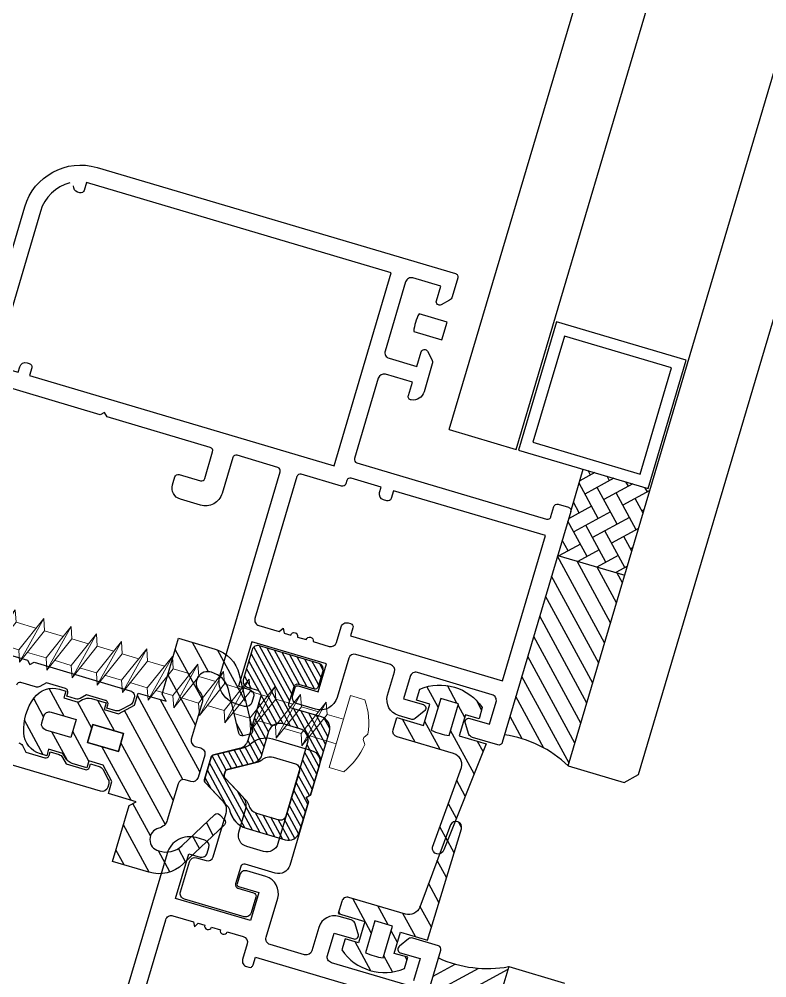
# Model space of a CAD drawing. Header units: millimetres. Extents: x 62878 to 70819, y -67946 to -61850.
# Drawn here: x 68207.73 to 68214.15, y -64829.21 to -64820.98 of the extents above; entities that cross this region are included whole.
import ezdxf

# ---------------------------------------------------------------- set-up
doc = ezdxf.new("R2010")
doc.units = ezdxf.units.MM
doc.layers.add('DOGRAMA', color=171, linetype='Continuous', lineweight=0)
doc.layers.add('DOĞRAMA-yeni', color=40, linetype='Continuous')
pattern_1 = [(118.5057849383402, (68167.43644313564, -64929.69026009296), (-0.1395045678384407, -0.07576303882639554), [])]

# ---------------------------------------------------------------- blocks, each defined once
blk = doc.blocks.new('a2we')
at = {"lineweight": 5, "ltscale": 0.5}
for p, q in [((-196.0144480926461, -415.2868589025547), (-196.5925912144022, -417.2488821181558)), ((-196.0144480926461, -415.2868589025547), (-195.4639709594615, -417.7110762494052)), ((-197.5747968978259, -417.6063757508618), (-196.5747276986959, -417.2423803302317)), ((-194.1582851917165, -418.2620245979042), (-197.5747968978259, -417.6063757508618)), ((-195.1583543907882, -418.6260200186506), (-197.5747968978259, -417.6063757508618)), ((-196.5747276986959, -417.2423803302317), (-194.1582851917165, -418.2620245979042)), ((-197.1143788935161, -419.7428166739272), (-197.1143788935161, -418.4283854465556)), ((-196.8896500078097, -417.895480952812), (-197.0961171580722, -418.3448917148726)), ((-194.1582851917165, -418.2620245979042), (-195.1583543907882, -418.6260200186506)), ((-195.1583543907882, -418.6260200186506), (-194.9264251741961, -419.2953524503964)), ((-198.1144480926461, -420.1068120946153), (-197.1143788935161, -419.7428166739268)), ((-197.1143788935161, -419.7428166739268), (-193.9153324771005, -421.0399975355008)), ((-197.1143788935161, -419.7428166739268), (-193.9153324771005, -421.0399975355008)), ((-194.9154016761394, -420.634479622855), (-194.9154016761394, -419.3608343693425)), ((-194.9154016761721, -421.4039929561312), (-198.1144480926461, -420.1068120946153)), ((-193.9153324771005, -421.0399975355008), (-198.1144480926461, -420.1068120946153)), ((-197.1143788935161, -422.2969096404012), (-197.1143788935162, -420.512330007273)), ((-193.9153324771005, -421.0399975355008), (-194.9154016761721, -421.4039929561312)), ((-194.9154016761721, -423.1885725893157), (-194.9154016761721, -421.4039929561312)), ((-198.1144480926461, -422.6609050610894), (-197.1143788935161, -422.2969096404012)), ((-197.1143788935161, -422.2969096404012), (-193.9153324771005, -423.594090501975)), ((-197.1143788935161, -422.2969096404012), (-193.9153324771005, -423.594090501975)), ((-194.9154016761721, -423.9580859226053), (-198.1144480926461, -422.6609050610894)), ((-193.9153324771005, -423.594090501975), (-198.1144480926461, -422.6609050610894)), ((-197.1143788935161, -424.8510026068752), (-197.1143788935162, -423.0664229737469)), ((-193.9153324771005, -423.594090501975), (-194.9154016761721, -423.9580859226053)), ((-194.9154016761721, -425.7426655557898), (-194.9154016761721, -423.9580859226053)), ((-198.1144480926461, -425.2149980275636), (-197.1143788935161, -424.8510026068752)), ((-197.1143788935161, -424.8510026068752), (-193.9153324771005, -426.1481834684492)), ((-197.1143788935161, -424.8510026068752), (-193.9153324771005, -426.1481834684492)), ((-194.9154016761721, -426.5121788890793), (-198.1144480926461, -425.2149980275636)), ((-193.9153324771005, -426.1481834684492), (-198.1144480926461, -425.2149980275636)), ((-197.1143788935161, -427.3050955733496), (-197.1143788935162, -425.6205159402211)), ((-193.9153324771005, -426.1481834684492), (-194.9154016761721, -426.5121788890793)), ((-194.9154016761721, -428.1967585222638), (-194.9154016761721, -426.5121788890793)), ((-198.1144480926461, -427.669090994038), (-197.1143788935161, -427.3050955733496)), ((-197.1143788935161, -427.3050955733496), (-193.9153324771005, -428.6022764349236)), ((-197.1143788935161, -427.3050955733496), (-193.9153324771005, -428.6022764349236)), ((-194.9154016761721, -428.9662718555534), (-198.1144480926461, -427.669090994038)), ((-193.9153324771005, -428.6022764349236), (-198.1144480926461, -427.669090994038)), ((-197.1143788935161, -429.5591885398237), (-197.1143788935161, -428.0237477951896)), ((-193.9153324771005, -428.6022764349236), (-194.9154016761721, -428.9662718555534)), ((-194.9154016761721, -430.450851488738), (-194.9154016761721, -428.9662718555534)), ((-198.1144480926461, -429.9231839605702), (-197.1143788935161, -429.5591885398237)), ((-194.9154016761721, -431.2203648220857), (-198.1144480926461, -429.9231839605702)), ((-193.9153324771005, -430.8563694013976), (-198.1144480926461, -429.9231839605702)), ((-197.1143788935161, -429.5591885398237), (-193.9153324771005, -430.8563694013976)), ((-197.1143788935161, -429.5591885398237), (-193.9153324771005, -430.8563694013976)), ((-197.1143788935161, -431.8132815063559), (-197.1143788935161, -430.2778407616635)), ((-193.9153324771005, -430.8563694013976), (-194.9154016761721, -431.2203648220857)), ((-194.9154016761721, -432.7049444552304), (-194.9154016761721, -431.2203648220857)), ((-198.1144480926461, -432.177276926986), (-197.1143788935161, -431.8132815063559)), ((-194.9154016761721, -433.4744577885599), (-198.1144480926461, -432.177276926986)), ((-193.9153324771005, -433.1104623678716), (-198.1144480926461, -432.177276926986)), ((-197.1143788935161, -431.8132815063559), (-193.9153324771005, -433.1104623678716)), ((-197.1143788935161, -431.8132815063559), (-193.9153324771005, -433.1104623678716)), ((-197.1143788935161, -434.0673744728301), (-197.1143788935161, -432.5319337281958)), ((-193.9153324771005, -433.1104623678716), (-194.9154016761721, -433.4744577885599)), ((-198.1144480926461, -434.4313698935184), (-197.1143788935161, -434.0673744728301)), ((-197.1143788935161, -434.0673744728301), (-193.9153324771005, -435.364555334404)), ((-197.1143788935161, -434.0673744728301), (-193.9153324771005, -435.364555334404)), ((-194.9154016761721, -434.9590374217446), (-194.9154016761721, -433.4744577885599)), ((-194.9154016761721, -435.7285507550341), (-198.1144480926461, -434.4313698935184)), ((-193.9153324771005, -435.364555334404), (-198.1144480926461, -434.4313698935184)), ((-197.1143788935161, -436.3642339800811), (-197.1143788935161, -434.7860266946118)), ((-193.9153324771005, -435.364555334404), (-194.9154016761721, -435.7285507550341)), ((-194.9154016761721, -437.2558969289955), (-194.9154016761721, -435.7285507550341)), ((-198.1144480926461, -436.7282294008277), (-197.1143788935161, -436.3642339800811)), ((-197.1143788935161, -436.3642339800811), (-193.9153324771005, -437.6614148416551)), ((-197.1143788935161, -436.3642339800811), (-193.9153324771005, -437.6614148416551)), ((-194.9154016761721, -438.0254102623434), (-198.1144480926461, -436.7282294008277)), ((-193.9153324771005, -437.6614148416551), (-198.1144480926461, -436.7282294008277)), ((-197.1143788935161, -438.6610934873901), (-197.1143788935161, -437.1337473134849)), ((-193.9153324771005, -437.6614148416551), (-194.9154016761721, -438.0254102623434)), ((-194.9154016761721, -439.5527564362646), (-194.9154016761721, -438.0254102623434)), ((-198.1144480926461, -439.0250889080787), (-197.1143788935161, -438.6610934873901)), ((-194.9154016761721, -440.3222697695944), (-198.1144480926461, -439.0250889080787)), ((-193.9153324771005, -439.9582743489061), (-198.1144480926461, -439.0250889080787)), ((-197.1143788935161, -438.6610934873901), (-193.9153324771005, -439.9582743489061)), ((-197.1143788935161, -438.6610934873901), (-193.9153324771005, -439.9582743489061)), ((-197.1143788935161, -440.9579529946993), (-197.1143788935161, -439.430606820736)), ((-193.9153324771005, -439.9582743489061), (-194.9154016761721, -440.3222697695944)), ((-194.9154016761721, -441.849615943574), (-194.9154016761721, -440.3222697695944)), ((-198.1144480926461, -441.3219484153295), (-197.1143788935161, -440.9579529946993)), ((-194.9154016761721, -442.6191292769035), (-198.1144480926461, -441.3219484153295)), ((-193.9153324771005, -442.2551338562151), (-198.1144480926461, -441.3219484153295)), ((-197.1143788935161, -440.9579529946993), (-193.9153324771005, -442.2551338562151)), ((-197.1143788935161, -443.2537258831643), (-197.1143788935161, -441.7274663280053)), ((-193.9153324771005, -442.2551338562151), (-194.9154016761721, -442.6191292769035)), ((-194.9154016761721, -444.1453888320787), (-194.9154016761721, -442.6191292769035)), ((-198.1144480926461, -443.6177213039109), (-197.1143788935161, -443.2537258831643)), ((-194.9154016761721, -444.9149021654266), (-198.1144480926461, -443.6177213039109)), ((-193.9153324771005, -444.5509067447383), (-198.1144480926461, -443.6177213039109)), ((-197.1143788935161, -443.2537258831643), (-193.9153324771005, -444.5509067447383)), ((-197.1143788935161, -445.5538642814245), (-197.1143788935161, -444.0232392165685)), ((-193.9153324771005, -444.5509067447383), (-194.9154016761721, -444.9149021654266)), ((-198.1144480926461, -445.9178597020545), (-197.1143788935161, -445.5538642814245)), ((-197.1143788935161, -445.5538642814245), (-193.9153324771005, -446.8510451429402)), ((-197.1143788935161, -445.5538642814245), (-193.9153324771005, -446.8510451429402)), ((-194.9154016761721, -446.4455272302989), (-194.9154016761721, -444.9149021654266)), ((-193.9153324771005, -446.8510451429402), (-198.1144480926461, -445.9178597020545)), ((-194.9154016761721, -447.2150405636282), (-198.1144480926461, -445.9178597020545)), ((-197.1143788935161, -447.8540026795677), (-197.1143788935161, -446.3233776147298)), ((-193.9153324771005, -446.8510451429402), (-194.9154016761721, -447.2150405636282)), ((-194.9154016761721, -448.7456656284821), (-194.9154016761721, -447.2150405636282)), ((-197.1143788935161, -447.8540026795677), (-198.1144480926461, -448.2179981003141)), ((-193.9153324771005, -449.1511835411412), (-197.1143788935161, -447.8540026795677)), ((-194.9154016761721, -449.5151789618299), (-198.1144480926461, -448.2179981003141)), ((-198.1144480926461, -448.2179981003141), (-193.9153324771005, -449.1511835411412)), ((-197.1143788935161, -450.1541410778275), (-197.1143788935161, -448.6235160129718)), ((-193.9153324770423, -449.1511835411412), (-194.9154016761721, -449.5151789618299)), ((-194.9154016761723, -451.0458040266858), (-194.9154016761721, -449.5151789618299)), ((-198.1144480926461, -450.5181364984577), (-197.1143788935161, -450.1541410778275)), ((-194.9154016761721, -451.8153173600317), (-198.1144480926461, -450.5181364984577)), ((-193.9153324770423, -451.4513219393434), (-198.1144480926461, -450.5181364984577)), ((-197.1143788935161, -450.1541410778275), (-193.9153324770423, -451.4513219393434)), ((-197.1143788935161, -453.2868589025547), (-197.1143788935162, -450.9236544111328)), ((-193.9153324770423, -451.4513219393434), (-194.9154016761721, -451.8153173600317)), ((-194.9154016761721, -453.2868589025547), (-194.9154016761721, -451.8153173600317)), ((-192.7980524524961, -453.2868589025547), (-199.230843732796, -453.2868589025547)), ((-199.230843732796, -454.5827171301502), (-199.230843732796, -453.2868589025547)), ((-192.7980524524961, -454.5827171301502), (-192.7980524524961, -453.2868589025547))]:
    blk.add_line(p, q, dxfattribs=at)
blk.add_lwpolyline([(-196.4690204826777, -455.6637351848848), (-196.1125089353335, -455.3998333582319), (-195.9163872499585, -455.3998333582319), (-195.5598757026143, -455.6637351848848)], dxfattribs=at)
for centre, radius, start, end in [((-196.9143788935627, -418.4283854465556), 0.2, 155.3251238657465, 180), ((-195.115401676151, -419.3608343693425), 0.2, 0, 19.11162363728389), ((-195.6603624057317, -449.5292358589606), 6.187568978619671, 234.757305859688, 262.4904896380407), ((-196.3685337795604, -449.5292358589606), 6.187568978619673, 277.5095103619591, 305.2426941403116)]:
    blk.add_arc(centre, radius, start, end, dxfattribs=at)
blk = doc.blocks.new('SPANDREL PAN.92')
at = {"layer": 'DOĞRAMA-yeni', "color": 122, "lineweight": -2}
for p, q in [((36488.80837289144, 28166.15534303633), (36462.86920358454, 28253.93637638955)), ((36488.20463065312, 28166.0812126805), (36462.32213833935, 28253.67044478655)), ((36489.25638565998, 28168.87374046113), (36487.40063123814, 28175.15381978327)), ((36489.8317894017, 28169.04377144057), (36488.04646411759, 28175.08551072902)), ((36489.83178940169, 28169.04377144057), (36489.25638565994, 28168.87374046113)), ((36488.80837289143, 28166.15534303634), (36488.3288697733, 28166.01365055348)), ((36488.3288697733, 28166.01365055345), (36488.20463065311, 28166.0812126805))]:
    blk.add_line(p, q, dxfattribs=at)
for points in [[(36488.12475830115, 28168.53934620156), (36487.79886559054, 28169.64220337327), (36488.91131282463, 28169.97092993352), (36489.23720553522, 28168.86807276182)], [(36488.1923204282, 28168.66358532177), (36487.92310471075, 28169.57464124622), (36488.84375069757, 28169.84669081333), (36489.11296641502, 28168.93563488887)]]:
    blk.add_lwpolyline(points, close=True, dxfattribs=at)

msp = doc.modelspace()

# ---------------------------------------------------------------- hatches: boundary and pattern name
at = {"layer": 'DOGRAMA', "lineweight": -2}
h = msp.add_hatch(dxfattribs=at)
h.set_pattern_fill('AR-HBONE', color=256, scale=0.03, angle=73.50578493834035, style=0)
h.set_pattern_definition([(208.5057849383403, (68179.39985519127, -64810.71760467703), (-0.1627219703923171, 0.04818257311146708), [0.36, -0.12]), (118.5057849383402, (68179.29440291945, -64810.77487437567), (-0.1627219703923171, 0.04818257311146708), [0.3599999999999998, -0.1199999999999999])])
h.paths.add_polyline_path([(68212.50212180102, -64825.08380383016), (68212.57310143471, -64824.84409172868), (68213.14841047826, -64825.0144428496), (68212.92880578531, -64825.75609083629), (68212.3534967418, -64825.58573971537)])
h = msp.add_hatch(dxfattribs=at)
h.set_pattern_fill('ANSI31', color=256, scale=0.03999999999999999, angle=73.50578493834035, style=0)
h.set_pattern_definition([(118.5057849383402, (68161.6728968781, -64949.15488273346), (-0.1116036542707525, -0.06061043106111644), [])])
h.paths.add_polyline_path([(68212.30135530431, -64825.85869031461, -0.4142135623420975), (68212.26717921345, -64825.87725088609), (68211.89737532177, -64827.12615093481, -0.1532309010706403), (68212.44429251182, -64827.39238689626), (68212.85029601667, -64826.02123367581)])
h.paths.add_polyline_path([(68212.3534967418, -64825.58573971537), (68212.28279473283, -64825.82451422376, -0.4142135623575963), (68212.30135530431, -64825.85869031461), (68212.85029601667, -64826.02123367581), (68212.92880578531, -64825.75609083629)])
h = msp.add_hatch(dxfattribs=at)
h.set_pattern_fill('ANSI31', color=256, scale=0.05, angle=73.50578493834035, style=0)
h.set_pattern_definition(pattern_1)
edge = h.paths.add_edge_path(flags=16)
edge.add_arc((68207.97090377237, -64827.03771354584), 0.04999999999835106, 163.5057849296254, 253.5057849296254, ccw=False)
edge.add_line((68207.92296135207, -64827.02351761909), (68207.93999646415, -64826.96598671471))
edge.add_arc((68207.98793888444, -64826.98018264148), 0.05000000000454841, 73.50578490001448, 163.5057849056419, ccw=False)
edge.add_line((68208.00213481122, -64826.93224022118), (68208.21787570254, -64826.99612189151))
edge.add_line((68208.21787570254, -64826.99612189151), (68208.17244873696, -64827.14953763646))
edge.add_line((68208.17244873696, -64827.14953763646), (68207.95670784562, -64827.08565596613))
h.paths.add_polyline_path([(68208.31627599781, -64827.1921254167), (68208.36170296342, -64827.0387096717), (68208.62538627503, -64827.11678726881), (68208.57995930949, -64827.27020301379)], flags=16)
edge = h.paths.add_edge_path()
edge.add_arc((68208.01810596357, -64826.92654016078), 0.2000000000343043, 73.50578494117082, 144.0720038240444, ccw=False)
edge.add_line((68208.07488967053, -64826.73477047957), (68208.12887709195, -64826.75075635336))
edge.add_line((68208.12887709195, -64826.75075635336), (68208.11184197984, -64826.80828725771))
edge.add_line((68208.11184197984, -64826.80828725771), (68208.23484714884, -64826.84470954006))
edge.add_line((68208.23484714884, -64826.84470954006), (68208.27301336435, -64826.82398198602))
edge.add_arc((68208.32073811322, -64826.91185887913), 0.09999999999269192, 73.5057849456145, 118.5057849453708, ccw=False)
edge.add_line((68208.3491299667, -64826.81597403855), (68208.47406251807, -64826.85296702592))
edge.add_line((68208.47406251807, -64826.85296702592), (68208.457027406, -64826.91049793026))
edge.add_line((68208.457027406, -64826.91049793026), (68208.58003257497, -64826.94692021261))
edge.add_line((68208.58003257497, -64826.94692021261), (68208.71886918941, -64826.87151993018))
edge.add_line((68208.71886918941, -64826.87151993018), (68208.74961310104, -64826.7676917293))
edge.add_line((68208.74961310104, -64826.7676917293), (68208.9893252025, -64826.83867136303))
edge.add_line((68208.9893252025, -64826.83867136303), (68208.95557870899, -64826.77653301602))
edge.add_line((68208.95557870899, -64826.77653301602), (68209.09753797646, -64826.29710881303))
edge.add_line((68209.09753797646, -64826.29710881303), (68209.41088231394, -64826.38989122231))
edge.add_arc((68209.3257067535, -64826.67754574407), 0.2999999999805567, 13.505784939840112, 73.50578494067929, ccw=False)
edge.add_line((68209.61741065708, -64826.60748268232), (68209.73214642078, -64827.08517905055))
edge.add_arc((68209.7029760304, -64827.09218535671), 0.03000000001352556, -76.49421510302642, 13.505784896973694, ccw=False)
edge.add_line((68209.70998233656, -64827.12135574709), (68209.65164155589, -64827.13536835944))
edge.add_arc((68209.64463524969, -64827.10619796907), 0.03000000000957158, 193.505784984535, 283.50578498453507, ccw=False)
edge.add_line((68209.61546485932, -64827.11320427527), (68209.5249996522, -64826.73655710339))
edge.add_arc((68209.3305303831, -64826.78326581122), 0.2000000000330278, 13.50578493591916, 75.42538227724116)
edge.add_arc((68209.34795690817, -64826.68413409658), 0.1000000000103235, 70.79093733742764, 223.5057849352742)
edge.add_arc((68209.20289593481, -64826.82181965867), 0.09999999999499304, -16.494215070374594, 43.505784932250606, ccw=False)
edge.add_line((68209.2987807754, -64826.85021151217), (68209.20599764076, -64827.16355829957))
edge.add_arc((68209.25394006105, -64827.17775422629), 0.04999999999008795, 163.5057849616035, 253.5057849616035)
edge.add_line((68209.23974413433, -64827.22569664658), (68209.28767230114, -64827.23988835282))
edge.add_arc((68209.2734763744, -64827.28783077309), 0.04999999997742145, -16.494215087837972, 73.50578492252379, ccw=False)
edge.add_line((68209.32141879466, -64827.30202669985), (68209.2646350877, -64827.49379638104))
edge.add_arc((68209.21669266741, -64827.47960045429), 0.04999999999835106, 253.5057849183708, 343.5057849296254, ccw=False)
edge.add_line((68209.20249674065, -64827.5275428746), (68209.15456857385, -64827.51335116837))
edge.add_arc((68209.14037264712, -64827.56129358867), 0.05000000000817259, 73.50578495034888, 163.5057849503489)
edge.add_line((68209.09243022681, -64827.54709766194), (68208.99964709219, -64827.86044444932))
edge.add_arc((68208.90376225159, -64827.8320525958), 0.1000000000168526, 283.5057849207582, 343.5057849200008, ccw=False)
edge.add_arc((68208.9504709594, -64828.02652186489), 0.0999999999961393, 103.5057849408667, 256.2206325373911)
edge.add_arc((68208.98982814132, -64827.93388389835), 0.1999999999800769, 251.5861875943435, 313.5057849365555)
edge.add_line((68209.1275137034, -64828.07894487168), (68209.40846711895, -64827.81227611822))
edge.add_arc((68209.42911995325, -64827.83403526419), 0.02999999996631536, 43.505784952784325, 133.5057849522719, ccw=False)
edge.add_line((68209.45087909923, -64827.81338242989), (68209.4921847679, -64827.85690072189))
edge.add_arc((68209.4704256219, -64827.87755355619), 0.02999999999771077, -46.49421510512673, 43.505784914518586, ccw=False)
edge.add_line((68209.4910784562, -64827.89931270221), (68209.13474914787, -64828.23752497238))
edge.add_arc((68208.92822080471, -64828.01993351235), 0.3000000000097557, 253.50578493959262, 313.50578493925457, ccw=False)
edge.add_line((68208.84304524426, -64828.30758803415), (68208.52970090674, -64828.2148056249))
edge.add_line((68208.52970090674, -64828.2148056249), (68208.67166017416, -64827.73538142194))
edge.add_line((68208.67166017416, -64827.73538142194), (68208.73379852122, -64827.70163492837))
edge.add_line((68208.73379852122, -64827.70163492837), (68208.49408641973, -64827.63065529466))
edge.add_line((68208.49408641973, -64827.63065529466), (68208.52483033136, -64827.52682709381))
edge.add_line((68208.52483033136, -64827.52682709381), (68208.44943004893, -64827.38799047931))
edge.add_line((68208.44943004893, -64827.38799047931), (68208.32642487998, -64827.35156819702))
edge.add_line((68208.32642487998, -64827.35156819702), (68208.30938976782, -64827.40909910134))
edge.add_line((68208.30938976782, -64827.40909910134), (68208.18445721647, -64827.37210611399))
edge.add_arc((68208.21284906993, -64827.27622127337), 0.1000000000191902, 208.5057849597088, 253.505784959527, ccw=False)
edge.add_line((68208.1249721768, -64827.32394602228), (68208.10424462278, -64827.28577980679))
edge.add_line((68208.10424462278, -64827.28577980679), (68207.9812394538, -64827.24935752444))
edge.add_line((68207.9812394538, -64827.24935752444), (68207.96420434173, -64827.30688842879))
edge.add_line((68207.96420434173, -64827.30688842879), (68207.91021692031, -64827.29090255503))
edge.add_arc((68207.9670006273, -64827.09913287387), 0.1999999999822962, 182.9395660507001, 253.5057849330309, ccw=False)
edge.add_arc((68208.23714469845, -64827.08526093006), 0.4704999999899447, 144.0720038305977, 182.9395660648773, ccw=False)
at = {"layer": 'DOGRAMA', "lineweight": -2, "ltscale": 5}
h = msp.add_hatch(dxfattribs=at)
h.set_pattern_fill('ANSI31', color=256, scale=0.015, angle=73.50578493834035, style=0)
h.set_pattern_definition([(118.5057849383402, (68167.43644313564, -64929.69026009296), (-0.0418513703515322, -0.02272891164791872), [])])
edge = h.paths.add_edge_path(flags=16)
edge.add_line((68209.49697325072, -64827.44414875496), (68209.489228767, -64827.47030339076))
edge.add_arc((68209.51799421918, -64827.47882094681), 0.03000000000541819, 163.505784927452, 223.5057849245975)
edge.add_line((68209.49623507317, -64827.49947378112), (68209.67547301008, -64827.68831296801))
edge.add_arc((68209.60294252331, -64827.75715574904), 0.1000000000583205, 15.646826788873284, 43.50578489781151, ccw=False)
edge.add_arc((68209.79553101571, -64827.70321436779), 0.09999999997832387, 195.646826836729, 253.505784953609)
edge.add_line((68209.76713916226, -64827.79909920838), (68209.95909318581, -64827.85593749979))
edge.add_arc((68209.97328911258, -64827.80799507947), 0.05000000002341225, 253.505784920738, 343.5057849263653)
edge.add_line((68210.02123153288, -64827.82219100623), (68210.20577858052, -64827.19893954237))
edge.add_arc((68210.10989373994, -64827.17054768889), 0.09999999999257057, 343.50578493762, 433.50578493762)
edge.add_line((68210.13828559342, -64827.0746628483), (68209.99427399016, -64827.03202048362))
edge.add_arc((68209.96588213669, -64827.1279053242), 0.09999999998843902, 73.50578494561447, 163.5057849456145)
edge.add_line((68209.8699972961, -64827.09951347073), (68209.81000651103, -64827.30211408164))
edge.add_arc((68209.71412167042, -64827.27372222816), 0.100000000018411, 283.5057849470266, 343.50578494635164, ccw=False)
edge.add_line((68209.73747602435, -64827.37095686271), (68209.51873239671, -64827.42349592067))
edge.add_arc((68209.52573870287, -64827.45266631101), 0.02999999997815181, 103.5057849132004, 163.5057849249949)
edge = h.paths.add_edge_path()
edge.add_line((68210.04537932645, -64826.85942777056), (68210.08938669934, -64826.71080626763))
edge.add_arc((68210.11815215151, -64826.71932382367), 0.02999999998939932, 73.50578492350672, 163.5057849328855, ccw=False)
edge.add_line((68210.12666970756, -64826.6905583715), (68210.2609084844, -64826.73030696638))
edge.add_arc((68210.26942604044, -64826.70154151419), 0.03000000000128663, 253.5057849541004, 343.5057849541004)
edge.add_line((68210.29819149262, -64826.71005907023), (68210.33794008751, -64826.57582029344))
edge.add_arc((68210.28999766719, -64826.56162436669), 0.05000000002625723, 343.5057849390943, 433.5057849390943)
edge.add_line((68210.30419359394, -64826.51368194637), (68209.79120969676, -64826.36178553021))
edge.add_arc((68209.77701377004, -64826.40972795051), 0.04999999999008795, 73.50578496160352, 163.5057849616035)
edge.add_line((68209.72907134975, -64826.39553202379), (68209.65241334532, -64826.65442109338))
edge.add_arc((68209.70035576563, -64826.66861702009), 0.05000000000197525, 163.5057849743325, 253.5057849846942)
edge.add_line((68209.68615983892, -64826.71655944041), (68209.7676619534, -64826.74069251587))
edge.add_arc((68209.75346602664, -64826.78863493616), 0.04999999999550608, -16.49421507836911, 73.50578491126907, ccw=False)
edge.add_line((68209.80140844693, -64826.80283086291), (68209.69076731656, -64827.17648759364))
edge.add_arc((68209.59488247595, -64827.14809574015), 0.1000000000065236, 283.50578493989315, 343.50578493998717, ccw=False)
edge.add_line((68209.61823682988, -64827.24533037469), (68209.39949320225, -64827.29786943264))
edge.add_arc((68209.40649950838, -64827.32703982304), 0.03000000002087805, 103.5057848364359, 163.5057848475068)
edge.add_line((68209.3777340562, -64827.31852226694), (68209.3208134397, -64827.51075431833))
edge.add_arc((68209.34957889191, -64827.51927187437), 0.03000000003125856, 163.5057849565576, 223.5057849357012)
edge.add_line((68209.32781974589, -64827.5399247087), (68209.51363230564, -64827.73569070164))
edge.add_arc((68209.44110181894, -64827.80453348283), 0.100000000110736, 13.017113279881414, 43.505784990007726, ccw=False)
edge.add_arc((68209.73339266874, -64827.73696086135), 0.1999999999709534, 193.0171132239786, 253.5057849364364)
edge.add_line((68209.67660896177, -64827.92873054251), (68210.01239024621, -64828.02815661416))
edge.add_arc((68210.04078209969, -64827.93227177356), 0.1000000000065236, 253.5057849399872, 343.5057849399872)
edge.add_line((68210.13666694029, -64827.96066362705), (68210.21332494469, -64827.70177455746))
edge.add_line((68210.21332494469, -64827.70177455746), (68210.19307704858, -64827.66449154924))
edge.add_line((68210.19307704858, -64827.66449154924), (68210.23036005677, -64827.64424365309))
edge.add_line((68210.23036005677, -64827.64424365309), (68210.39219362164, -64827.09770006173))
edge.add_arc((68210.29630878103, -64827.06930820824), 0.1000000000065236, 343.5057849399872, 433.5057849399872)
edge.add_line((68210.32470063452, -64826.97342336764), (68210.06562722262, -64826.89671077878))
edge.add_arc((68210.07414477864, -64826.86794532658), 0.03000000001110815, 163.5057849886395, 253.5057849886395, ccw=False)
at = {"layer": 'DOGRAMA', "lineweight": -2}
h = msp.add_hatch(dxfattribs=at)
h.set_pattern_fill('ANSI31', color=256, scale=0.05, angle=73.50578493834035, style=0)
h.set_pattern_definition(pattern_1)
edge = h.paths.add_edge_path(flags=16)
edge.add_arc((68211.53235264304, -64826.47456055377), 0.6682513989626793, 246.6301057154127, 260.3814641455597)
edge.add_line((68211.42069604092, -64827.13341769717), (68211.50166793249, -64826.85995978747))
edge.add_line((68211.50166793249, -64826.85995978747), (68211.34825218754, -64826.81453282191))
edge.add_line((68211.34825218754, -64826.81453282191), (68211.26728029604, -64827.0879907316))
edge = h.paths.add_edge_path()
edge.add_line((68210.94034504125, -64827.08264183076), (68210.9715760801, -64826.9771685061))
edge.add_line((68210.9715760801, -64826.9771685061), (68211.2016996975, -64827.04530895448))
edge.add_line((68211.2016996975, -64827.04530895448), (68211.25564421914, -64826.86312775734))
edge.add_line((68211.25564421914, -64826.86312775734), (68211.14058241041, -64826.82905753318))
edge.add_line((68211.14058241041, -64826.82905753318), (68211.16897426391, -64826.73317269258))
edge.add_arc((68211.34035167866, -64827.14059603716), 0.4420000000003616, 34.19813682309302, 112.81343305539531, ccw=False)
edge.add_line((68211.70592937124, -64826.89216707209), (68211.67753751777, -64826.98805191267))
edge.add_line((68211.67753751777, -64826.98805191267), (68211.56247570904, -64826.95398168849))
edge.add_line((68211.56247570904, -64826.95398168849), (68211.50853118741, -64827.13616288565))
edge.add_line((68211.50853118741, -64827.13616288565), (68211.73865480482, -64827.204303334))
edge.add_line((68211.73865480482, -64827.204303334), (68211.37553267318, -64828.11573583307))
edge.add_arc((68211.32759025285, -64828.10153990633), 0.05000000002212567, 170.2156217659262, 343.5057849550833, ccw=False)
edge.add_line((68211.27831753936, -64828.09304286532), (68211.52839558761, -64827.4067007899))
edge.add_arc((68211.43092706625, -64827.38434262932), 0.1000000000007441, 347.080514506375, 433.5057849388035)
edge.add_line((68211.45931891973, -64827.28845778873), (68210.97409153482, -64827.1447801778))
edge.add_arc((68210.98828746156, -64827.09683775749), 0.05000000000817259, 163.5057849503489, 253.5057849503489, ccw=False)
h = msp.add_hatch(dxfattribs=at)
h.set_pattern_fill('ANSI31', color=256, scale=0.05, angle=73.50578493834035, style=0)
h.set_pattern_definition(pattern_1)
edge = h.paths.add_edge_path(flags=16)
edge.add_arc((68210.96653471823, -64828.38543831854), 0.668251399135428, 246.6301057204537, 260.3814641506259)
edge.add_line((68210.85487811614, -64829.04429546212), (68210.93585000758, -64828.77083755239))
edge.add_line((68210.93585000758, -64828.77083755239), (68210.78243426268, -64828.72541058686))
edge.add_line((68210.78243426268, -64828.72541058686), (68210.70146237122, -64828.99886849655))
edge = h.paths.add_edge_path()
edge.add_line((68210.49831625554, -64828.55784878322), (68210.46708521675, -64828.66332210788))
edge.add_line((68210.46708521675, -64828.66332210788), (68210.69720883414, -64828.73146255627))
edge.add_line((68210.69720883414, -64828.73146255627), (68210.64326431252, -64828.91364375337))
edge.add_line((68210.64326431252, -64828.91364375337), (68210.52820250383, -64828.87957352919))
edge.add_line((68210.52820250383, -64828.87957352919), (68210.49981065033, -64828.97545836978))
edge.add_arc((68210.86538834289, -64828.72702940473), 0.4419999999704921, 214.198136821813, 292.8134330547535)
edge.add_line((68211.03676575763, -64829.13445274929), (68211.06515761113, -64829.03856790873))
edge.add_line((68211.06515761113, -64829.03856790873), (68210.9500958024, -64829.00449768455))
edge.add_line((68210.9500958024, -64829.00449768455), (68211.00404032404, -64828.82231648738))
edge.add_line((68211.00404032404, -64828.82231648738), (68211.2341639415, -64828.89045693578))
edge.add_line((68211.2341639415, -64828.89045693578), (68211.5265623201, -64827.93469603012))
edge.add_arc((68211.47861989983, -64827.92050010338), 0.04999999996837913, 343.5057849281511, 516.7959481267749)
edge.add_line((68211.43266452596, -64827.90079975796), (68211.16800187944, -64828.60621012379))
edge.add_arc((68211.07407384105, -64828.57189506003), 0.09999999998448471, 253.5057849376199, 339.9310553713776, ccw=False)
edge.add_line((68211.04568198757, -64828.66777990061), (68210.56045460262, -64828.52410228968))
edge.add_arc((68210.54625867585, -64828.57204470999), 0.05000000001643571, 73.5057849183708, 163.5057849183708)
h = msp.add_hatch(dxfattribs=at)
h.set_pattern_fill('ANSI31', color=256, scale=0.03999999999999999, angle=73.50578493834035, style=0)
h.set_pattern_definition([(208.5057849383403, (68235.64316677218, -64699.34281811498), (-0.06061043106111653, 0.1116036542707525), [])])
h.paths.add_polyline_path([(68210.9782949319, -64830.32692388627, 0.4142135623420975), (68210.95973436048, -64830.29274779542), (68211.32953825209, -64829.04384774668, 0.1532309010706403), (68211.93323914912, -64829.11831402702), (68211.52723564429, -64830.48946724746)])
h.paths.add_polyline_path([(68210.8734168321, -64830.58425896613), (68210.94411884104, -64830.34548445772, 0.4142135623575963), (68210.9782949319, -64830.32692388627), (68211.52723564429, -64830.48946724746), (68211.44872587564, -64830.75461008702)])

# ---------------------------------------------------------------- linework, layer by layer
for p, q in [((68212.46521239147, -64825.20845412291), (68212.57310143477, -64824.84409172868)), ((68212.3534967418, -64825.58573971537), (68212.92880578531, -64825.75609083629)), ((68212.3534967418, -64825.58573971537), (68212.92880578531, -64825.75609083629)), ((68211.9332391491, -64829.11831402699), (68199.28954201977, -64871.81855141722)), ((68211.93323914912, -64829.11831402702), (68212.41266335206, -64829.26027329442))]:
    msp.add_line(p, q, dxfattribs=at)
at = {"layer": 'DOGRAMA', "lineweight": -2, "ltscale": 0.5}
for points in [[(68207.12853635602, -64824.77545424682), (68207.7758706155, -64822.58927988129, -0.4142135623730951), (68208.3972540859, -64822.25181494573), (68211.47515746893, -64823.16319344261, -0.4142135623730951), (68211.49540536506, -64823.20047645085), (68211.44734079635, -64823.36279989748, -0.1991096956269791), (68211.42325714696, -64823.39253578211), (68211.35233243764, -64823.43105402986, -0.6680969080520953), (68211.31171760728, -64823.39816947485), (68211.34911251749, -64823.27187955131), (68211.109400416, -64823.20089991759, 0.4142135623730951), (68211.04726206898, -64823.23464641116), (68210.87123257742, -64823.82913242282, 0.4142135623730951), (68210.90497907094, -64823.89127076988), (68211.14469117242, -64823.96225040358), (68211.1820889218, -64823.83595089155, -0.6680969080520438), (68211.23406049359, -64823.8304815103), (68211.27257874131, -64823.90140621961, -0.1989616347782854), (68211.27658651107, -64823.93947050576), (68211.2056040382, -64824.17919219575, -0.3728392455561729), (68211.09531695611, -64824.24975575217, -0.4568501953068724), (68211.07087235336, -64824.21155098912), (68211.10494257757, -64824.0964891804), (68210.87481896018, -64824.02834873206, 0.4142135623730951), (68210.81268061313, -64824.0620952256), (68210.60825926799, -64824.75246607789, 0.4142135623730951), (68210.62850716415, -64824.78974908612), (68212.25854945424, -64825.27241059535, 0.4142135623730951), (68212.29583246243, -64825.25216269922), (68212.32138513052, -64825.16586634269, -0.4142135623730951), (68212.35866813881, -64825.14561844655), (68212.44496449531, -64825.17117111468, -0.4142135623730951), (68212.46521239147, -64825.20845412291), (68211.87750102431, -64827.19327032322, -0.4142135623730951), (68211.84021801609, -64827.21351821933), (68211.62036366506, -64827.14841853848, -0.1989616347783402), (68211.59061819201, -64827.12433204995), (68211.56259504484, -64827.0282831956, -0.6680475602943508), (68211.59748127616, -64826.98520532003), (68211.76774398761, -64827.03562073427), (68211.82452769458, -64826.84385105308, 0.4142135623730951), (68211.79078120104, -64826.78171270603), (68211.14835276906, -64826.59148728769, 0.4142135623730951), (68211.08621442204, -64826.62523378125), (68211.02943071505, -64826.81700346243), (68211.19969342649, -64826.86741887665, -0.6680475602943992), (68211.2055007215, -64826.92254625482), (68211.1296901748, -64826.98784957106, -0.1991096956271691), (68211.0916354771, -64826.99186017997), (68210.9868429348, -64826.96083072333, -0.4142135623730951), (68210.89235275288, -64826.78684335161), (68210.95197564519, -64826.58548518637, 0.4142135623730951), (68210.91822915163, -64826.52334683933), (68210.62098614578, -64826.43533209352, 0.4142135623730951), (68210.55884779876, -64826.46907858706), (68210.45947631156, -64826.80467552913, -0.4142135623730951), (68210.27306127045, -64826.90591500983), (68210.11005704143, -64826.8576488589, -0.4142135623730951), (68210.07631054791, -64826.79551051183), (68210.0990240307, -64826.71880263937, -0.4142135623730951), (68210.12387936946, -64826.70530404193), (68210.29647208253, -64826.75640937823), (68210.36745171624, -64826.51669727675), (68209.72502328426, -64826.32647185838), (68209.61145587033, -64826.71001122078), (68209.70734071097, -64826.73840307425, -0.4142135623730951), (68209.74108720446, -64826.8005414213), (68209.72689127774, -64826.84848384159, -0.4142135623730951), (68209.6647529307, -64826.88223033513), (68209.58804505826, -64826.85951685235, -0.4142135623730951), (68209.45305908401, -64826.61096346419), (68209.96979081744, -64824.86585936538, 0.4142135623730951), (68209.9495429213, -64824.82857635716), (68209.59956325314, -64824.72494609194, 0.4142135623730951), (68209.56228024495, -64824.74519398808), (68209.4714263138, -64825.05202547795, -0.4142135623730951), (68209.28501127262, -64825.15326495863), (68209.11241855958, -64825.10215962237, -0.4142135623730951), (68209.04492557247, -64824.97788292829), (68209.05060394318, -64824.95870596018), (68209.06479986991, -64824.91076353987, -0.4142135623730951), (68209.10208287812, -64824.89051564372), (68209.28426407525, -64824.94446016537, 0.4142135623730951), (68209.3215470835, -64824.92421226922), (68209.38968753183, -64824.69408865178, 0.4142135623730951), (68209.36943963572, -64824.65680564359), (68208.48250486024, -64824.39418099883), (68208.46225696408, -64824.35689799061), (68208.42497395587, -64824.37714588674), (68207.53803918038, -64824.11452124202, 0.4142135623730951)], [(68208.16363942384, -64822.38310226669, 0.2621398995659221), (68207.91010939234, -64822.62902847616), (68207.53249774096, -64823.90429685607, 0.4142135623730951), (68207.5662442345, -64823.96643520311), (68207.71965997947, -64824.01186216869), (68207.7338559062, -64823.96391974838, -0.4142135623730951), (68207.79599425322, -64823.93017325482), (68207.81517122139, -64823.93585162553, -0.4142135623730951), (68207.8354191175, -64823.97313463372), (68207.81554482007, -64824.04025402218), (68210.43320096828, -64824.81535162231), (68210.92438003357, -64823.15654388005), (68208.30672388538, -64822.38144627989), (68208.28684958795, -64822.44856566831, -0.4142135623730951), (68208.24956657966, -64822.46881356445), (68208.23038961156, -64822.46313519374, -0.3618128521052944), (68208.19486469662, -64822.40991661009)], [(68206.0744260485, -64825.97555901711), (68207.80035317919, -64826.48661237981), (68207.82060107532, -64826.52389538803), (68207.85788408358, -64826.50364749192), (68208.68249371264, -64826.74781743188, -0.4142135623730951), (68208.7162402062, -64826.80995577892), (68208.70792442487, -64826.83803979852, -0.1989123673795887), (68208.683844379, -64826.86778231832), (68208.59596748586, -64826.91550706721, -0.1989123673797732), (68208.55790918472, -64826.91951104092), (68208.48188274479, -64826.89699933284), (68208.49040030083, -64826.86823388067, 0.4142135623730951), (68208.47015240474, -64826.83095087246), (68208.30714817569, -64826.7826847215), (68208.25078205975, -64826.81329639464, -0.1989123673797732), (68208.21272375854, -64826.81730036838), (68208.13669731867, -64826.79478866032), (68208.1452148747, -64826.76602320811, 0.4142135623729841), (68208.12496697856, -64826.72874019991), (68207.96196274957, -64826.68047404896), (68207.90559663362, -64826.71108572211, -0.1989123673797501), (68207.86753833242, -64826.71508969583), (68207.74356947222, -64826.678382061, 0.4142135623729288), (68207.70628646403, -64826.69862995713)], [(68207.72557906504, -64827.19451389882, -0.1989123673796753), (68207.75532158482, -64827.21859394468), (68207.78593325798, -64827.27496006065), (68207.94893748697, -64827.32322621156, 0.4142135623736503), (68207.98622049522, -64827.30297831543), (68207.99473805123, -64827.27421286328), (68208.07076449116, -64827.29672457137, -0.1989123673797502), (68208.10050701097, -64827.32080461724), (68208.13111868408, -64827.37717073318), (68208.2941229131, -64827.42543688411, 0.4142135623732063), (68208.33140592132, -64827.40518898799), (68208.33992347735, -64827.37642353581), (68208.41594991725, -64827.39893524391, -0.1989123673796753), (68208.44569243709, -64827.42301528978), (68208.4934171859, -64827.51089218288, -0.1989123673797207), (68208.49742115969, -64827.54895048405), (68208.48910537836, -64827.57703450367, -0.4142135623730951), (68208.42696703134, -64827.61078099723), (68207.60235740218, -64827.36661105727)], [(68211.05259301042, -64829.27471856149), (68210.41016457841, -64829.08449314313, -0.4142135623730951), (68210.37641808487, -64829.02235479611), (68210.43320179186, -64828.83058511491), (68210.60346450329, -64828.88100052913, 0.6680475602943992), (68210.63835073463, -64828.83792265359), (68210.610317999, -64828.74187096006, 0.1991096956271691), (68210.58058211437, -64828.7177873107), (68210.47578957211, -64828.68675785401, 0.4142135623730951), (68210.30180220038, -64828.78124803597), (68210.24217930806, -64828.98260620121, -0.4142135623730951), (68210.18004096104, -64829.01635269477), (68209.88279795516, -64828.92833794898, -0.4142135623730951), (68209.84905146164, -64828.86619960192), (68209.94842294883, -64828.53060265984, 0.4142135623730951), (68209.84718346814, -64828.34418761874), (68209.68417923915, -64828.29592146781, 0.4142135623730951), (68209.62204089208, -64828.32966796137), (68209.59932740929, -64828.40637583385, 0.4142135623730951), (68209.61282600675, -64828.43123117268), (68209.78541871984, -64828.48233650891), (68209.71443908609, -64828.72204861043), (68209.07201065414, -64828.53182319204), (68209.18557806808, -64828.14828382969), (68209.28146290865, -64828.17667568318, 0.4142135623730951), (68209.34360125562, -64828.14292918962), (68209.35779718243, -64828.09498676933, 0.4142135623730951), (68209.32405068885, -64828.03284842226), (68209.24734281644, -64828.0101349395, 0.4142135623730951), (68208.99878942827, -64828.1451209137), (68208.48205769484, -64829.89022501254, -0.4142135623730951)], [(68210.76170118235, -64830.96154455857), (68211.34941254952, -64828.97672835826, 0.4142135623730951), (68211.3291646534, -64828.93944535004), (68211.10931030236, -64828.87434566917, 0.1989616347783402), (68211.07124601619, -64828.87835343895), (68210.99544505798, -64828.94365959433, 0.6680475602943508), (68211.00125235299, -64828.9987869725), (68211.1715150644, -64829.04920238671), (68211.11473135743, -64829.24097206796, -0.4142135623730951)]]:
    msp.add_lwpolyline(points, format="xyb", dxfattribs=at)
at = {"layer": 'DOGRAMA', "lineweight": -2}
for points in [[(68211.16230258779, -64823.5085814085, 0.1010205144335734), (68211.11687562225, -64823.66199715347), (68211.358427139, -64823.73352144482), (68211.40385410454, -64823.58010569988)], [(68211.16230258779, -64823.5085814085, 0.1010205144335734), (68211.11687562225, -64823.66199715347), (68211.358427139, -64823.73352144482), (68211.40385410454, -64823.58010569988)], [(68207.85615495808, -64826.80918654203, -0.3180171180317411), (68208.07488967053, -64826.73477047957), (68208.12887709195, -64826.75075635336), (68208.11184197984, -64826.80828725771), (68208.23484714884, -64826.84470954006), (68208.27301336435, -64826.82398198602, -0.198912367379756), (68208.3491299667, -64826.81597403855), (68208.47406251807, -64826.85296702592), (68208.457027406, -64826.91049793026), (68208.58003257497, -64826.94692021261), (68208.71886918941, -64826.87151993018), (68208.74961310104, -64826.7676917293), (68208.9893252025, -64826.83867136303), (68208.95557870899, -64826.77653301602), (68209.09753797646, -64826.29710881303), (68209.41088231394, -64826.38989122231, -0.2679491924317952), (68209.61741065708, -64826.60748268232), (68209.73214642078, -64827.08517905055, -0.4142135623735607), (68209.70998233656, -64827.12135574709), (68209.65164155589, -64827.13536835944, -0.4142135623726812), (68209.61546485932, -64827.11320427527), (68209.5249996522, -64826.73655710339, 0.2769467766270159), (68209.38085850995, -64826.58970166252, 0.7863209524829787), (68209.27542642149, -64826.75297687763, -0.2679491924310053), (68209.2987807754, -64826.85021151217), (68209.20599764076, -64827.16355829957, 0.4142135623730951), (68209.23974413433, -64827.22569664658), (68209.28767230114, -64827.23988835282, -0.4142135623730951), (68209.32141879466, -64827.30202669985), (68209.2646350877, -64827.49379638104, -0.4142135623730951), (68209.20249674065, -64827.5275428746), (68209.15456857385, -64827.51335116837, 0.4142135623730133), (68209.09243022681, -64827.54709766194), (68208.99964709219, -64827.86044444932, -0.2679491924310054), (68208.92711660548, -64827.92928723036, 0.7863209524829787), (68208.92665258629, -64828.12364387632, 0.2769467766270156), (68209.1275137034, -64828.07894487168), (68209.40846711895, -64827.81227611822, -0.4142135623726812), (68209.45087909923, -64827.81338242989), (68209.4921847679, -64827.85690072189, -0.4142135623735606), (68209.4910784562, -64827.89931270221), (68209.13474914787, -64828.23752497238, -0.2679491924317952), (68208.84304524426, -64828.30758803415), (68208.52970090674, -64828.2148056249), (68208.67166017416, -64827.73538142194), (68208.73379852122, -64827.70163492837), (68208.49408641973, -64827.63065529466), (68208.52483033136, -64827.52682709381), (68208.44943004893, -64827.38799047931), (68208.32642487998, -64827.35156819702), (68208.30938976782, -64827.40909910134), (68208.18445721647, -64827.37210611399, -0.1989123673796753), (68208.1249721768, -64827.32394602228), (68208.10424462278, -64827.28577980679), (68207.9812394538, -64827.24935752444), (68207.96420434173, -64827.30688842879), (68207.91021692031, -64827.29090255503, -0.3180171180316094), (68207.76726379097, -64827.10938939416, -0.1712365548905719)], [(68210.94034504125, -64827.08264183076), (68210.9715760801, -64826.9771685061), (68211.2016996975, -64827.04530895448), (68211.25564421914, -64826.86312775734), (68211.14058241041, -64826.82905753318), (68211.16897426391, -64826.73317269258, -0.3571428571427583), (68211.70592937124, -64826.89216707209), (68211.67753751777, -64826.98805191267), (68211.56247570904, -64826.95398168849), (68211.50853118741, -64827.13616288565), (68211.73865480482, -64827.204303334), (68211.37553267318, -64828.11573583307, -0.9430953754055073), (68211.27831753936, -64828.09304286532), (68211.52839558761, -64827.4067007899, 0.3960555621610378), (68211.45931891973, -64827.28845778873), (68210.97409153482, -64827.1447801778, -0.4142135623731011)], [(68211.26728029604, -64827.0879907316, 0.0600737299861167), (68211.42069604092, -64827.13341769717), (68211.50166793249, -64826.85995978747), (68211.34825218754, -64826.81453282191)], [(68207.95670784562, -64827.08565596613, -0.4142135623730951), (68207.92296135207, -64827.02351761909), (68207.93999646415, -64826.96598671471, -0.4142135623730951), (68208.00213481122, -64826.93224022118), (68208.21787570254, -64826.99612189151), (68208.17244873696, -64827.14953763646)], [(68210.49831625554, -64828.55784878322), (68210.46708521675, -64828.66332210788), (68210.69720883414, -64828.73146255627), (68210.64326431252, -64828.91364375337), (68210.52820250383, -64828.87957352919), (68210.49981065033, -64828.97545836978, 0.3571428571427583), (68211.03676575763, -64829.13445274929), (68211.06515761113, -64829.03856790873), (68210.9500958024, -64829.00449768455), (68211.00404032404, -64828.82231648738), (68211.2341639415, -64828.89045693578), (68211.5265623201, -64827.93469603012, 0.9430953754055073), (68211.43266452596, -64827.90079975796), (68211.16800187944, -64828.60621012379, -0.3960555621610378), (68211.04568198757, -64828.66777990061), (68210.56045460262, -64828.52410228968, 0.4142135623731011)], [(68210.70146237122, -64828.99886849655, 0.0600737299861167), (68210.85487811614, -64829.04429546212), (68210.93585000758, -64828.77083755239), (68210.78243426268, -64828.72541058686)]]:
    msp.add_lwpolyline(points, format="xyb", close=True, dxfattribs=at)
at = {"layer": 'DOGRAMA', "linetype": 'ByBlock', "lineweight": -2}
msp.add_lwpolyline([(68210.06005982833, -64826.26923975062, -0.9999999999999998), (68210.11759073268, -64826.28627486272), (68210.19429860511, -64826.30898834551, -0.9999999999999998), (68210.25182950945, -64826.3260234576), (68210.39086252838, -64826.36719164514, 0.4142135623730951), (68210.45300087542, -64826.3334451516), (68210.49274947029, -64826.19920637476, -0.4142135623730951), (68210.55488781733, -64826.1654598812), (68210.57406478544, -64826.17113825191, -0.4142135623730951), (68210.59431268158, -64826.20842126013), (68210.57443838415, -64826.27554064857), (68211.8784722162, -64826.66166985595), (68212.2475663115, -64825.41516692821), (68210.94353247946, -64825.02903772083), (68210.92365818202, -64825.09615710923, -0.4142135623730951), (68210.88637517381, -64825.11640500538), (68210.85760972163, -64825.10788744931, -0.4142135623730951), (68210.82386322806, -64825.0457491023), (68210.83805915479, -64824.99780668199), (68210.57917008523, -64824.9211486776, 0.4142135623730951), (68210.54188707695, -64824.94139657373), (68210.5333695209, -64824.9701620259, -0.4142135623730951), (68210.49608651266, -64824.99040992204), (68210.15090108654, -64824.88819924947, 0.4142135623730951), (68210.11361807835, -64824.90844714562), (68209.75304153905, -64826.12618462116, 0.4142135623730951), (68209.78678803262, -64826.18832296818), (68209.96231482178, -64826.2402970952), (68209.99414086016, -64826.21009002841), (68210.00438908988, -64826.2527554405)], format="xyb", close=True, dxfattribs=at)
at = {"layer": 'DOGRAMA', "lineweight": -2, "ltscale": 0.5}
for points in [[(68210.04537932645, -64826.85942777056), (68210.08938669934, -64826.71080626763, -0.4142135623730951), (68210.12666970756, -64826.6905583715), (68210.2609084844, -64826.73030696638, 0.4142135623730951), (68210.29819149262, -64826.71005907023), (68210.33794008751, -64826.57582029344, 0.4142135623730951), (68210.30419359394, -64826.51368194637), (68209.79120969676, -64826.36178553021, 0.4142135623730951), (68209.72907134975, -64826.39553202379), (68209.65241334532, -64826.65442109338, 0.4142135623730951), (68209.68615983892, -64826.71655944041), (68209.7676619534, -64826.74069251587, -0.4142135623730951), (68209.80140844693, -64826.80283086291), (68209.69076731656, -64827.17648759364, -0.2679491924311303), (68209.61823682988, -64827.24533037469), (68209.39949320225, -64827.29786943264, 0.2679491924310549), (68209.3777340562, -64827.31852226694), (68209.3208134397, -64827.51075431833, 0.2679491924311364), (68209.32781974589, -64827.5399247087), (68209.51363230564, -64827.73569070164, -0.1338222992157564), (68209.53853210228, -64827.78200927559, 0.2702358223096737), (68209.67660896177, -64827.92873054251), (68210.01239024621, -64828.02815661416, 0.4142135623730951), (68210.13666694029, -64827.96066362705), (68210.21332494469, -64827.70177455746), (68210.19307704858, -64827.66449154924), (68210.23036005677, -64827.64424365309), (68210.39219362164, -64827.09770006173, 0.4142135623730951), (68210.32470063452, -64826.97342336764), (68210.06562722262, -64826.89671077878, -0.4142135623731091)], [(68209.49697325072, -64827.44414875496), (68209.489228767, -64827.47030339076, 0.2679491924311364), (68209.49623507317, -64827.49947378112), (68209.67547301008, -64827.68831296801, -0.1221599187188834), (68209.69923676956, -64827.73018505845, 0.2579611168298657), (68209.76713916226, -64827.79909920838), (68209.95909318581, -64827.85593749979, 0.4142135623730951), (68210.02123153288, -64827.82219100623), (68210.20577858052, -64827.19893954237, 0.4142135623730951), (68210.13828559342, -64827.0746628483), (68209.99427399016, -64827.03202048362, 0.4142135623730951), (68209.8699972961, -64827.09951347073), (68209.81000651103, -64827.30211408164, -0.2679491924311186), (68209.73747602435, -64827.37095686271), (68209.51873239671, -64827.42349592067, 0.2679491924310675)], [(68209.63089739447, -64828.25921429727), (68209.58689002163, -64828.40783580019, 0.4142135623730951), (68209.60713791772, -64828.44511880841), (68209.74137669454, -64828.48486740327, -0.4142135623730951), (68209.76162459067, -64828.5221504115), (68209.7218759958, -64828.65638918834, -0.4142135623730951), (68209.65973764876, -64828.69013568189), (68209.14675375156, -64828.53823926576, -0.4142135623730951), (68209.11300725801, -64828.47610091871), (68209.18966526244, -64828.21721184909, -0.4142135623730951), (68209.25180360946, -64828.18346535557), (68209.33330572397, -64828.20759843102, 0.4142135623730951), (68209.395444071, -64828.17385193746), (68209.50608520143, -64827.80019520674, 0.2679491924311303), (68209.48273084746, -64827.70296057219), (68209.32785887478, -64827.53979256272, -0.2679491924310549), (68209.3208525686, -64827.51062217235), (68209.37777318514, -64827.31839012097, -0.2679491924311364), (68209.39953233112, -64827.29773728667), (68209.66197693412, -64827.23470188603, 0.1338222992157564), (68209.70808145736, -64827.20940795199, -0.2702358223096737), (68209.90378291855, -64827.1615196718), (68210.23956420296, -64827.26094574344, -0.4142135623730951), (68210.30705719008, -64827.38522243752), (68210.2303991857, -64827.64411150714), (68210.19311617746, -64827.66435940325), (68210.21336407357, -64827.70164241151), (68210.05153050873, -64828.24818600289, -0.4142135623730951), (68209.92725381468, -64828.31567898999), (68209.66818040269, -64828.23896640114, 0.4142135623731091)], [(68209.48926789591, -64827.4701712448), (68209.49701237961, -64827.44401660899, -0.2679491924311364), (68209.51877152562, -64827.42336377467), (68209.77193002717, -64827.36255876141, 0.1221599187188834), (68209.81466068918, -64827.34037591347, -0.2579611168298657), (68209.90913755863, -64827.31954285945), (68210.10109158215, -64827.37638115084, -0.4142135623730951), (68210.13483807573, -64827.4385194979), (68209.95029102807, -64828.06177096178, -0.4142135623730951), (68209.82601433399, -64828.12926394887), (68209.68200273073, -64828.08662158418, -0.4142135623730951), (68209.61450974364, -64827.9623448901), (68209.67450052866, -64827.75974427919, 0.2679491924311186), (68209.6511461747, -64827.66250964465), (68209.4962742021, -64827.49934163516, -0.2679491924310675)]]:
    msp.add_lwpolyline(points, format="xyb", close=True, dxfattribs=at)
at = {"layer": 'DOGRAMA', "lineweight": -2}
for points in [[(68208.31627599781, -64827.1921254167), (68208.36170296342, -64827.0387096717), (68208.62538627503, -64827.11678726881), (68208.57995930949, -64827.27020301379)], [(68208.36170296342, -64827.0387096717), (68208.31627599781, -64827.1921254167), (68208.57995930949, -64827.27020301379), (68208.62538627503, -64827.11678726881)]]:
    msp.add_lwpolyline(points, close=True, dxfattribs=at)
at = {"layer": 'DOGRAMA', "linetype": 'ByBlock', "lineweight": -2}
msp.add_lwpolyline([(68208.62588495568, -64829.93281279273), (68208.98646149496, -64828.71507531719, -0.4142135623730951), (68209.04859984206, -64828.68132882363), (68209.22412663122, -64828.73330295063), (68209.23437486093, -64828.77596836271), (68209.26620089923, -64828.74576129593), (68209.32187163772, -64828.76224560606, 0.9999999999999998), (68209.37940254205, -64828.77928071815), (68209.45611041453, -64828.80199420096, 0.9999999999999998), (68209.51364131886, -64828.81902931306), (68209.65267433776, -64828.8601975006, -0.4142135623730951), (68209.68642083128, -64828.92233584764), (68209.64667223641, -64829.05657462448, 0.4142135623730951), (68209.68041872999, -64829.11871297153), (68209.6995956981, -64829.12439134221, 0.4142135623730951), (68209.73687870632, -64829.10414344608), (68209.75675300376, -64829.03702405766), (68211.06078683582, -64829.42315326506)], format="xyb", dxfattribs=at)
at = {"layer": 'DOGRAMA', "lineweight": -2}
for centre, start, end in [((68211.74666226353, -64828.13062666688), 46.62001721941031, 81.46690824298975), ((68211.75002964251, -64828.11925436965), 245.5446616337695, 280.3915526570863)]:
    msp.add_arc(centre, 1.015719411173231, start, end, dxfattribs=at)

# ---------------------------------------------------------------- block references
at = {"layer": 'DOGRAMA', "linetype": 'ByBlock', "lineweight": -2, "xscale": 0.09999999999876999, "yscale": 0.09999999999876999, "zscale": 0.09999999999876999, "rotation": 73.50578493445082}
msp.add_blockref('a2we', (68172.58417675717, -64795.43376832468), dxfattribs=at)
at = {"layer": 'DOĞRAMA-yeni', "xscale": -1, "rotation": 359.9643240394448}
msp.add_blockref('SPANDREL PAN.92', (104683.7072184008, -93016.26368855491), dxfattribs=at)

doc.saveas('drawing.dxf')
